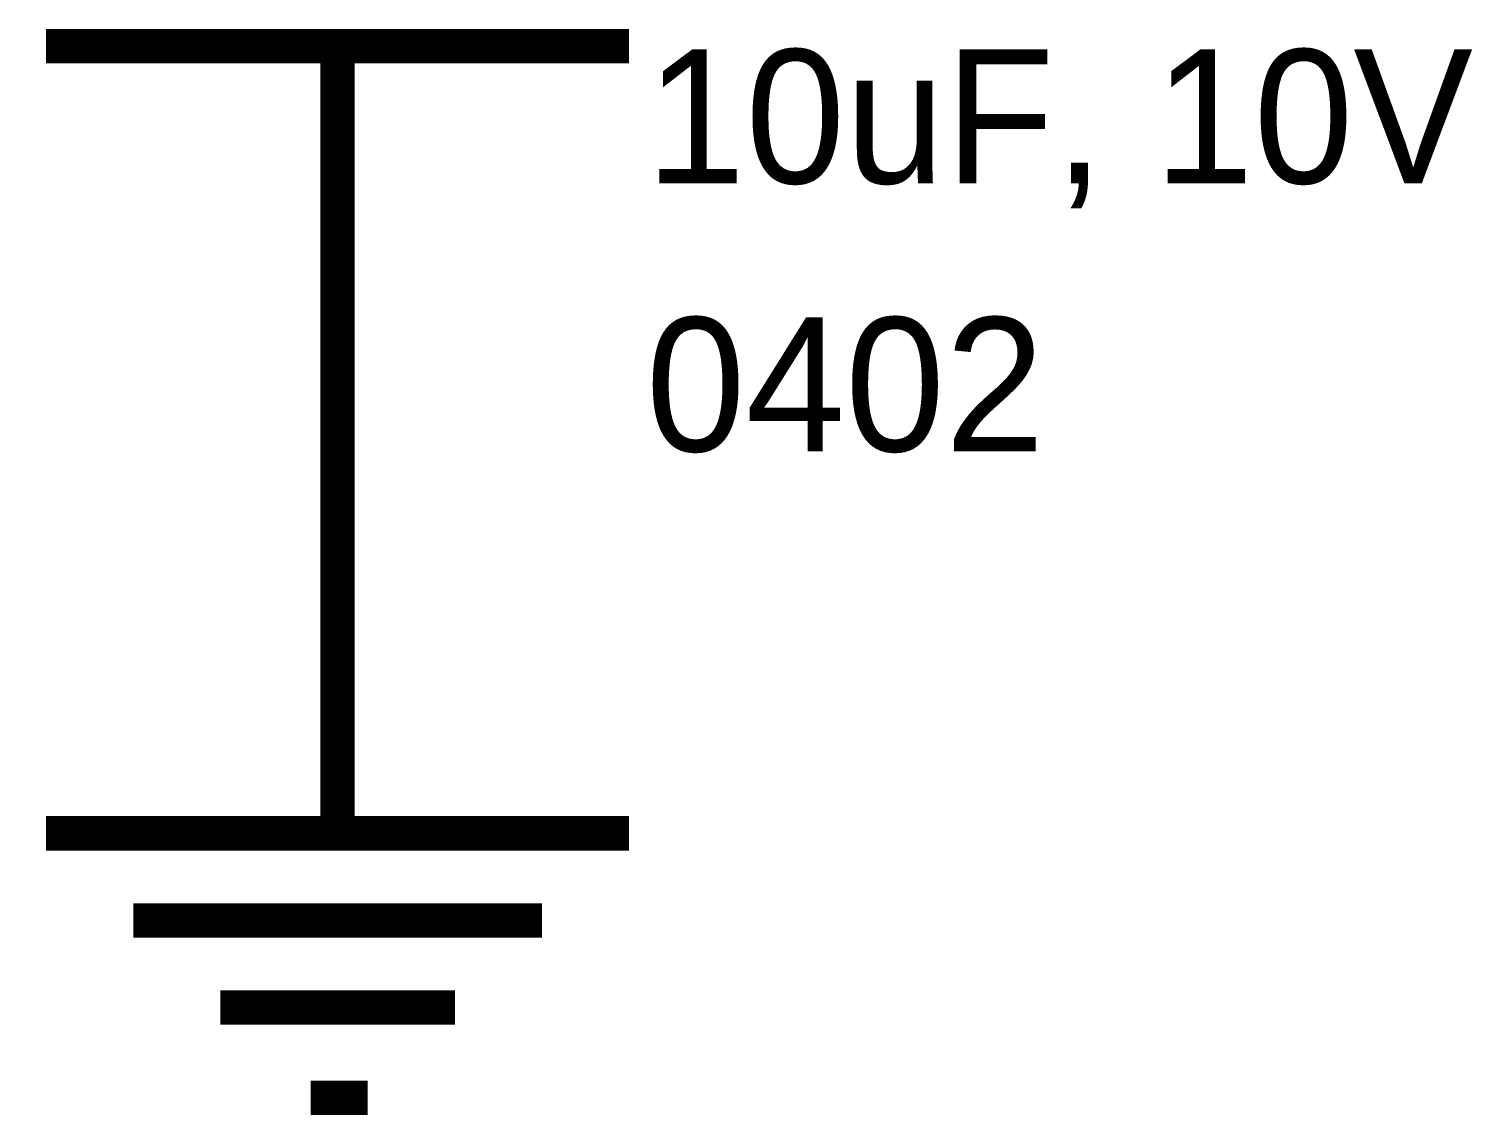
# Model space of a CAD drawing. Header units: inches. Extents: x 0 to 31.5, y 0 to 22.3.
# Drawn here: x 22.093 to 22.5877, y 18.1031 to 18.4755 of the extents above; entities that cross this region are included whole.
import ezdxf

# ---------------------------------------------------------------- set-up
doc = ezdxf.new("R2010")
doc.units = ezdxf.units.IN
doc.header["$MEASUREMENT"] = 0
doc.layers.add('Sheet', color=255, linetype='Continuous')

msp = doc.modelspace()

# ---------------------------------------------------------------- linework, layer by layer
at = {"layer": 'Sheet'}
for points in [[(22.09892, 18.46963, 0.0118, 0.0118, 0), (22.29872, 18.46963, 0.0118, 0.0118, 0)], [(22.19882, 18.39957, 0.0118, 0.0118, 0), (22.19882, 18.46963, 0.0118, 0.0118, 0)], [(22.19882, 18.39957, 0.0118, 0.0118, 0), (22.19882, 18.29964, 0.0118, 0.0118, 0)], [(22.19882, 18.29964, 0.0118, 0.0118, 0), (22.19882, 18.19972, 0.0118, 0.0118, 0)], [(22.09892, 18.19972, 0.0118, 0.0118, 0), (22.29872, 18.19972, 0.0118, 0.0118, 0)], [(22.12877, 18.16986, 0.0118, 0.0118, 0), (22.26886, 18.16986, 0.0118, 0.0118, 0)], [(22.15863, 18.14, 0.0118, 0.0118, 0), (22.23901, 18.14, 0.0118, 0.0118, 0)], [(22.18963, 18.10899, 0.0118, 0.0118, 0), (22.20915, 18.10899, 0.0118, 0.0118, 0)]]:
    msp.add_lwpolyline(points, format="xyseb", dxfattribs=at)

# ---------------------------------------------------------------- texts
for s, p in [('10uF, 10V', (22.30446, 18.42254)), ('0402', (22.30446, 18.33066))]:
    msp.add_text(s, height=0.045941, dxfattribs=at).set_placement(p)

doc.saveas('drawing.dxf')
